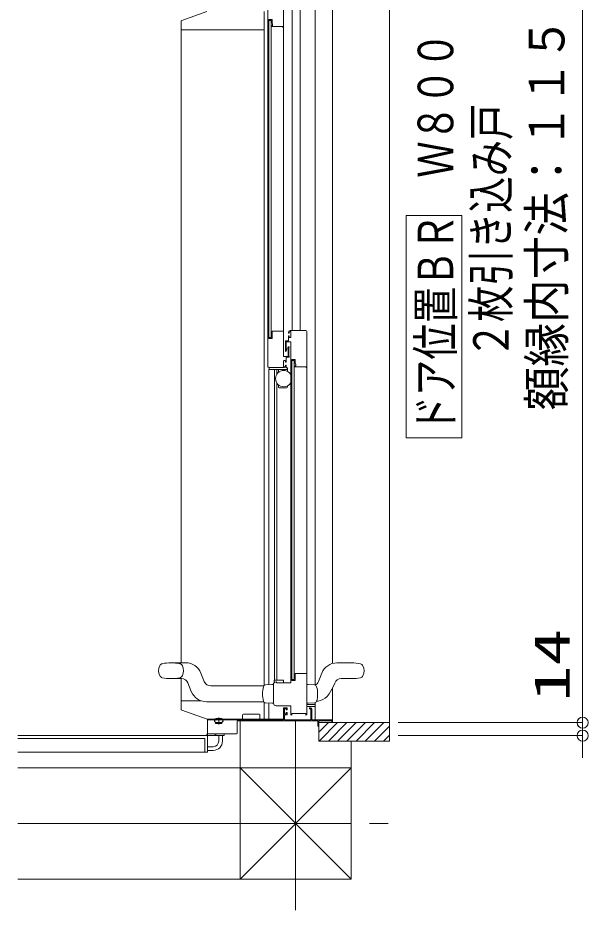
# Model space of a CAD drawing. Units: millimetres on the paper. Extents: x -305 to 305, y -152 to 152.
# Drawn here: x -93.68 to -62.88, y -0.84 to 47.36 of the extents above; entities that cross this region are included whole.
import ezdxf
from ezdxf.enums import TextEntityAlignment as Align

# ---------------------------------------------------------------- set-up
doc = ezdxf.new("R2010")
doc.units = ezdxf.units.MM
doc.linetypes.add('LONG_CHAIN', pattern=[21, 18, -1, 1, -1])
doc.layers.add('0-0_0', color=7, linetype='Continuous', lineweight=9)
doc.layers.add('0-1_VIEW0001', color=7, linetype='Continuous', lineweight=9)
doc.styles.add('ＭＳ ゴシック', font='')
doc.styles.get('ＭＳ ゴシック').set_extended_font_data('MS Gothic')

# ---------------------------------------------------------------- blocks, each defined once
blk = doc.blocks.new('_ORIGIN')
at = {"layer": '0-0_0'}
blk.add_line((0, 0), (-1, 0), dxfattribs=at)
blk.add_circle((0, 0), 0.5, dxfattribs=at)

msp = doc.modelspace()

# ---------------------------------------------------------------- linework, layer by layer
at = {"layer": '0-0_0'}
for p, q in [((-63.184, 9.892), (-63.184, 66.267)), ((-63.183, 9.892), (-63.183, 10.492)), ((-72.769, 9.292), (-63.184, 9.292)), ((-63.183, 8.592), (-63.183, 9.292)), ((-73.145, 8.592), (-63.183, 8.592)), ((-63.183, 7.992), (-63.183, 7.392))]:
    msp.add_line(p, q, dxfattribs=at)
msp.add_lwpolyline([(-73.145, 9.292), (-63.183, 9.292), (-63.183, 14.54)], dxfattribs=at)
at = {"layer": '0-1_VIEW0001'}
for p, q in [((-73.613, 67.867), (-73.613, 8.292)), ((-78.868, 66.622), (-78.868, 30.467)), ((-78.438, 30.467), (-78.438, 66.522)), ((-77.624, 66.692), (-77.624, 11.316)), ((-76.684, 66.692), (-76.684, 12.488)), ((-79.334, 48.801), (-79.334, 29.087)), ((-80.184, 48.592), (-80.184, 28.517)), ((-83.485, 47.701), (-84.835, 47.219)), ((-80.384, 11.291), (-80.384, 47.707)), ((-80.129, 30.047), (-80.129, 47.262)), ((-80.119, 47.272), (-79.959, 47.272)), ((-79.949, 47.262), (-79.949, 47.082)), ((-84.868, 47.172), (-84.868, 46.707)), ((-80.004, 47.222), (-80.129, 47.222)), ((-80.004, 47.222), (-80.004, 30.087)), ((-79.969, 46.912), (-79.969, 46.911)), ((-79.967, 46.904), (-79.958, 46.889)), ((-79.954, 46.922), (-79.959, 46.922)), ((-79.946, 46.882), (-79.379, 46.882)), ((-79.945, 47.063), (-79.93, 47.025)), ((-79.929, 47.019), (-79.929, 46.947)), ((-79.369, 46.872), (-79.369, 46.852)), ((-79.359, 46.842), (-79.349, 46.842)), ((-83.157, 46.707), (-84.868, 46.707)), ((-84.859, 12.522), (-84.859, 46.707)), ((-80.411, 46.707), (-83.156, 46.707)), ((-80.383, 46.707), (-80.411, 46.707)), ((-69.711, 36.68), (-72.711, 36.68)), ((-72.711, 24.68), (-72.711, 36.68)), ((-69.711, 24.68), (-69.711, 36.68)), ((-79.949, 30.427), (-79.945, 30.427)), ((-79.949, 30.047), (-79.949, 30.427)), ((-79.945, 30.427), (-79.334, 30.427)), ((-79.934, 30.427), (-79.909, 30.427)), ((-79.074, 30.367), (-79.074, 30.337)), ((-79.034, 30.337), (-79.034, 30.367)), ((-78.134, 30.467), (-78.974, 30.467)), ((-78.696, 30.467), (-78.677, 30.467)), ((-78.084, 9.732), (-78.084, 30.417)), ((-80.129, 30.087), (-80.004, 30.087)), ((-80.119, 30.037), (-79.959, 30.037)), ((-79.069, 30.327), (-79.044, 30.327)), ((-79.064, 30.327), (-79.044, 30.327)), ((-78.934, 30.092), (-79.034, 30.092)), ((-78.959, 30.092), (-79.019, 30.092)), ((-79.206, 29.35), (-79.176, 29.402)), ((-79.174, 29.409), (-79.174, 29.482)), ((-79.084, 29.088), (-79.084, 29.427)), ((-79.048, 29.592), (-79.044, 29.592)), ((-79.044, 29.543), (-79.044, 29.092)), ((-79.029, 29.577), (-79.029, 29.562)), ((-78.934, 11.457), (-78.934, 29.862)), ((-79.319, 29.072), (-79.099, 29.072)), ((-79.194, 29.012), (-79.194, 28.767)), ((-79.054, 29.027), (-79.179, 29.027)), ((-79.029, 29.072), (-79.029, 29.052)), ((-79.294, 28.467), (-80.134, 28.467)), ((-80.119, 28.372), (-80.119, 28.467)), ((-79.334, 28.817), (-79.334, 28.542)), ((-79.249, 28.842), (-79.309, 28.842)), ((-79.309, 28.517), (-79.284, 28.517)), ((-79.234, 28.767), (-79.234, 28.827)), ((-79.234, 28.567), (-79.234, 28.597)), ((-79.204, 28.757), (-79.224, 28.757)), ((-79.224, 28.607), (-79.204, 28.607)), ((-79.194, 28.597), (-79.194, 28.567)), ((-79.184, 28.592), (-79.184, 28.487)), ((-79.149, 28.462), (-79.159, 28.462)), ((-79.124, 28.397), (-79.124, 28.437)), ((-78.879, 28.897), (-78.879, 11.562)), ((-78.754, 28.847), (-78.879, 28.847)), ((-78.754, 28.847), (-78.754, 11.612)), ((-78.719, 28.537), (-78.719, 28.536)), ((-78.717, 28.529), (-78.708, 28.514)), ((-78.704, 28.547), (-78.709, 28.547)), ((-78.695, 28.688), (-78.68, 28.65)), ((-78.695, 28.507), (-78.129, 28.507)), ((-78.679, 28.644), (-78.679, 28.572)), ((-78.119, 28.497), (-78.119, 28.477)), ((-78.109, 28.467), (-78.084, 28.467)), ((-80.133, 28.372), (-80.133, 11.333)), ((-79.149, 28.372), (-80.133, 28.372)), ((-79.828, 28.367), (-79.828, 11.587)), ((-79.688, 28.124), (-79.688, 28.367)), ((-79.614, 28.204), (-79.614, 28.372)), ((-79.124, 28.397), (-79.124, 28.259)), ((-79.688, 11.592), (-79.688, 27.62)), ((-79.614, 27.422), (-79.614, 27.54)), ((-79.124, 27.486), (-79.124, 27.422)), ((-79.174, 27.372), (-79.564, 27.372)), ((-69.711, 24.68), (-72.711, 24.68)), ((-85.409, 12.522), (-84.61, 12.522)), ((-75.659, 12.517), (-76.458, 12.517)), ((-85.409, 11.672), (-84.847, 11.672)), ((-84.859, 10.477), (-84.859, 11.672)), ((-83.614, 11.509), (-83.796, 11.969)), ((-79.836, 11.567), (-79.836, 11.452)), ((-79.814, 11.592), (-79.359, 11.592)), ((-79.336, 11.567), (-79.336, 11.442)), ((-78.754, 11.612), (-78.879, 11.612)), ((-78.699, 11.952), (-78.695, 11.952)), ((-78.699, 11.572), (-78.699, 11.952)), ((-78.695, 11.952), (-78.084, 11.952)), ((-77.272, 11.964), (-77.454, 11.504)), ((-76.22, 11.667), (-75.659, 11.667)), ((-84.317, 10.975), (-84.499, 11.435)), ((-80.4, 11.272), (-83.265, 11.272)), ((-80.306, 11.324), (-79.959, 11.342)), ((-79.959, 11.342), (-79.884, 11.342)), ((-79.884, 10.342), (-79.884, 11.343)), ((-79.734, 11.492), (-79.724, 11.492)), ((-79.709, 11.477), (-79.709, 11.457)), ((-79.694, 11.442), (-78.949, 11.442)), ((-78.879, 11.562), (-78.709, 11.562)), ((-78.084, 11.342), (-78.009, 11.342)), ((-78.009, 11.342), (-77.662, 11.324)), ((-77.548, 11.233), (-77.548, 11.234)), ((-76.864, 10.843), (-76.649, 11.227)), ((-76.682, 9.292), (-76.682, 11.169)), ((-76.569, 11.43), (-76.649, 11.227)), ((-77.083, 10.608), (-77.208, 10.533)), ((-76.974, 10.702), (-77.083, 10.608)), ((-76.864, 10.843), (-76.974, 10.702)), ((-84.868, 10.012), (-84.868, 10.477)), ((-83.809, 10.477), (-84.868, 10.477)), ((-80.406, 10.422), (-83.503, 10.422)), ((-80.419, 10.452), (-80.42, 10.451)), ((-80.383, 9.465), (-80.383, 10.394)), ((-79.959, 10.342), (-80.306, 10.36)), ((-80.133, 10.351), (-80.133, 9.465)), ((-79.884, 10.342), (-79.959, 10.342)), ((-79.884, 10.344), (-79.884, 10.342)), ((-78.929, 10.162), (-78.929, 10.162)), ((-78.009, 10.342), (-78.084, 10.342)), ((-78.084, 10.262), (-77.634, 10.262)), ((-77.649, 10.162), (-78.084, 10.162)), ((-77.662, 10.36), (-78.009, 10.342)), ((-77.634, 10.365), (-77.634, 10.177)), ((-77.624, 10.368), (-77.624, 9.442)), ((-77.463, 10.454), (-77.549, 10.447)), ((-77.332, 10.484), (-77.463, 10.454)), ((-77.208, 10.533), (-77.332, 10.484)), ((-83.468, 9.477), (-84.835, 9.965)), ((-81.545, 9.527), (-81.545, 9.692)), ((-80.658, 9.742), (-81.496, 9.742)), ((-80.608, 9.465), (-80.608, 9.693)), ((-79.284, 9.717), (-79.134, 9.717)), ((-77.859, 10.017), (-77.859, 9.442)), ((-79.334, 9.477), (-83.468, 9.477)), ((-83.434, 9.477), (-83.434, 8.617)), ((-83.434, 8.742), (-83.434, 9.477)), ((-83.434, 9.477), (-83.434, 8.742)), ((-83.134, 9.48), (-83.134, 9.467)), ((-83.134, 9.442), (-83.134, 9.462)), ((-83.009, 9.292), (-83.068, 9.371)), ((-83.051, 9.427), (-83.051, 9.408)), ((-82.659, 9.292), (-83.009, 9.292)), ((-83.009, 9.242), (-83.009, 9.292)), ((-83.009, 9.242), (-82.659, 9.242)), ((-82.834, 9.562), (-82.834, 9.194)), ((-82.659, 9.292), (-82.599, 9.371)), ((-82.659, 9.242), (-82.659, 9.292)), ((-82.616, 9.427), (-82.616, 9.408)), ((-82.534, 9.442), (-82.534, 9.462)), ((-81.684, 9.387), (-81.684, 0.842)), ((-77.434, 8.292), (-77.434, 9.392)), ((-77.434, 9.392), (-76.734, 9.392)), ((-77.434, 9.107), (-77.434, 9.377)), ((-73.613, 9.292), (-77.434, 9.292)), ((-76.914, 9.292), (-77.434, 8.772)), ((-76.414, 9.292), (-77.414, 8.292)), ((-75.914, 9.292), (-76.914, 8.292)), ((-76.734, 9.392), (-76.734, 9.292)), ((-76.719, 9.292), (-76.699, 9.292)), ((-75.414, 9.292), (-76.414, 8.292)), ((-74.914, 9.292), (-75.914, 8.292)), ((-74.419, 9.292), (-75.419, 8.292)), ((-73.924, 9.292), (-74.924, 8.292)), ((-83.384, 8.692), (-83.034, 8.692)), ((-83.034, 8.692), (-83.034, 8.617)), ((-82.994, 8.692), (-81.884, 8.692)), ((-82.534, 8.692), (-82.534, 8.592)), ((-73.613, 9.108), (-74.429, 8.292)), ((-83.459, 8.592), (-93.684, 8.592)), ((-93.684, 8.592), (-83.584, 8.592)), ((-83.584, 8.442), (-93.684, 8.442)), ((-83.584, 8.442), (-83.584, 7.692)), ((-83.434, 8.567), (-83.434, 7.692)), ((-83.409, 8.592), (-82.534, 8.592)), ((-82.834, 8.292), (-82.834, 8.592)), ((-82.634, 8.292), (-82.634, 8.592)), ((-73.613, 8.292), (-77.434, 8.292)), ((-75.684, 8.292), (-75.684, 0.842)), ((-73.613, 8.613), (-73.934, 8.292)), ((-83.134, 7.992), (-83.434, 7.992)), ((-83.134, 7.792), (-83.434, 7.792)), ((-83.434, 7.692), (-93.684, 7.692)), ((-93.684, 6.842), (-75.684, 6.842)), ((-81.684, 6.842), (-75.684, 0.842)), ((-81.684, 0.841), (-75.684, 6.841)), ((-93.684, 0.842), (-75.684, 0.842))]:
    msp.add_line(p, q, dxfattribs=at)
at = {"layer": '0-1_VIEW0001', "linetype": 'LONG_CHAIN'}
for p, q in [((-78.684, 9.442), (-78.684, -0.837)), ((-93.684, 3.842), (-73.684, 3.842))]:
    msp.add_line(p, q, dxfattribs=at)
at = {"layer": '0-1_VIEW0001'}
for points in [[(-84.868, 46.932), (-84.868, 46.931), (-84.868, 46.93), (-84.868, 46.928)], [(-78.974, 30.467), (-79.044, 30.438), (-79.074, 30.367)], [(-79.034, 30.367), (-79.019, 30.403), (-78.984, 30.417)], [(-78.984, 30.417), (-78.934, 30.417), (-78.934, 30.092)], [(-78.084, 30.417), (-78.098, 30.453), (-78.134, 30.467)], [(-80.129, 30.047), (-80.126, 30.04), (-80.119, 30.037)], [(-79.959, 30.037), (-79.952, 30.04), (-79.949, 30.047)], [(-79.034, 30.092), (-79.034, 30.177), (-79.074, 30.177), (-79.074, 29.907), (-79.234, 29.907), (-79.234, 29.357)], [(-79.074, 30.337), (-79.071, 30.33), (-79.064, 30.327)], [(-79.044, 30.327), (-79.037, 30.33), (-79.034, 30.337)], [(-79.194, 29.502), (-79.194, 29.862), (-78.934, 29.862)], [(-79.174, 29.482), (-79.177, 29.489), (-79.184, 29.492), (-79.191, 29.495), (-79.194, 29.502)], [(-79.176, 29.402), (-79.174, 29.405), (-79.174, 29.409)], [(-79.094, 29.45), (-79.094, 29.527), (-79.061, 29.585)], [(-79.084, 29.427), (-79.085, 29.433), (-79.089, 29.438), (-79.092, 29.443), (-79.094, 29.45)], [(-79.061, 29.585), (-79.055, 29.59), (-79.048, 29.592)], [(-79.044, 29.592), (-79.033, 29.588), (-79.029, 29.577)], [(-79.029, 29.562), (-79.031, 29.556), (-79.036, 29.553), (-79.042, 29.549), (-79.044, 29.543)], [(-79.334, 29.087), (-79.329, 29.077), (-79.319, 29.072)], [(-79.234, 29.357), (-79.223, 29.343), (-79.206, 29.35)], [(-79.179, 29.027), (-79.189, 29.023), (-79.194, 29.012)], [(-79.099, 29.072), (-79.088, 29.077), (-79.084, 29.087)], [(-79.029, 29.052), (-79.036, 29.035), (-79.054, 29.027)], [(-79.044, 29.092), (-79.042, 29.085), (-79.036, 29.082)], [(-79.036, 29.082), (-79.031, 29.078), (-79.029, 29.072)], [(-80.134, 28.467), (-80.169, 28.482), (-80.184, 28.517)], [(-79.309, 28.842), (-79.326, 28.835), (-79.334, 28.817)], [(-79.334, 28.542), (-79.326, 28.525), (-79.309, 28.517)], [(-79.194, 28.567), (-79.223, 28.496), (-79.294, 28.467)], [(-79.284, 28.517), (-79.248, 28.532), (-79.234, 28.567)], [(-79.234, 28.827), (-79.238, 28.838), (-79.249, 28.842)], [(-79.224, 28.757), (-79.231, 28.76), (-79.234, 28.767)], [(-79.234, 28.597), (-79.231, 28.604), (-79.224, 28.607)], [(-79.194, 28.767), (-79.197, 28.76), (-79.204, 28.757)], [(-79.204, 28.607), (-79.197, 28.604), (-79.194, 28.597)], [(-78.879, 28.897), (-78.699, 28.897), (-78.699, 28.707)], [(-78.709, 28.547), (-78.716, 28.544), (-78.719, 28.537)], [(-78.719, 28.536), (-78.718, 28.532), (-78.717, 28.529)], [(-78.708, 28.514), (-78.703, 28.509), (-78.695, 28.507)], [(-78.679, 28.572), (-78.686, 28.555), (-78.704, 28.547)], [(-78.699, 28.707), (-78.698, 28.697), (-78.695, 28.688)], [(-78.68, 28.65), (-78.679, 28.647), (-78.679, 28.644)], [(-78.129, 28.507), (-78.122, 28.504), (-78.119, 28.497)], [(-78.119, 28.477), (-78.116, 28.47), (-78.109, 28.467)], [(-78.709, 11.562), (-78.702, 11.565), (-78.699, 11.572)], [(-79.724, 11.492), (-79.713, 11.488), (-79.709, 11.477)], [(-79.709, 11.457), (-79.704, 11.447), (-79.694, 11.442)], [(-78.949, 11.442), (-78.938, 11.447), (-78.934, 11.457)], [(-79.734, 10.192), (-79.84, 10.236), (-79.884, 10.342)], [(-78.934, 9.732), (-78.934, 10.192), (-79.734, 10.192)], [(-79.134, 9.717), (-79.134, 9.837), (-79.184, 9.837), (-79.184, 9.762), (-79.284, 9.762), (-79.284, 10.047), (-79.184, 10.047), (-79.184, 9.987), (-79.134, 9.987), (-79.134, 10.092), (-79.334, 10.092), (-79.334, 9.442), (-83.434, 9.442)], [(-77.859, 9.442), (-79.284, 9.442), (-79.284, 9.717)], [(-78.884, 9.702), (-78.887, 9.695), (-78.894, 9.692), (-78.922, 9.704), (-78.934, 9.732)], [(-78.134, 9.702), (-78.134, 9.792), (-78.884, 9.792), (-78.884, 9.702)], [(-78.084, 9.732), (-78.095, 9.704), (-78.124, 9.692), (-78.131, 9.695), (-78.134, 9.702)], [(-77.884, 10.092), (-77.934, 10.092), (-77.934, 10.042), (-77.884, 10.042)], [(-77.809, 10.017), (-77.831, 10.07), (-77.884, 10.092)], [(-77.884, 10.042), (-77.866, 10.035), (-77.859, 10.017)], [(-76.682, 9.442), (-77.809, 9.442), (-77.809, 10.017)], [(-81.834, 8.742), (-81.834, 9.387), (-77.474, 9.387), (-77.474, 9.092), (-77.434, 9.092)], [(-81.545, 9.527), (-81.545, 9.525), (-81.545, 9.518), (-81.548, 9.506), (-81.554, 9.494), (-81.563, 9.485), (-81.573, 9.479), (-81.582, 9.478), (-81.586, 9.477)], [(-83.434, 8.742), (-83.419, 8.707), (-83.384, 8.692)], [(-83.034, 8.617), (-82.994, 8.617), (-82.994, 8.692)], [(-81.884, 8.692), (-81.848, 8.707), (-81.834, 8.742)]]:
    msp.add_lwpolyline(points, dxfattribs=at)
msp.add_circle((-79.329, 27.872), 0.438, dxfattribs=at)
for centre, radius, start, end in [((-80.119, 47.262), 0.01, 90, 180), ((-79.959, 47.262), 0.01, 0, 90), ((-84.818, 47.172), 0.05, 109.6538, 180), ((-79.959, 46.912), 0.01, 90, 180), ((-79.954, 46.911), 0.015, 180, 210.9638), ((-79.946, 46.897), 0.015, 210.9638, 270), ((-79.954, 46.947), 0.025, 270, 0), ((-79.899, 47.082), 0.05, 180, 201.8014), ((-79.944, 47.019), 0.015, 0, 21.8014), ((-79.379, 46.872), 0.01, 0, 90), ((-79.359, 46.852), 0.01, 180, 270), ((-79.349, 46.857), 0.015, 270, 0), ((-79.159, 28.487), 0.025, 180, 270), ((-79.149, 28.437), 0.025, 0, 90), ((-79.149, 28.397), 0.025, 270, 0), ((-79.564, 27.422), 0.05, 180, 270), ((-79.174, 27.422), 0.05, 270, 0), ((-85.459, 12.097), 0.625, 154.66, 205.34), ((-85.843, 12.279), 0.2, 101.3412, 154.66), ((-85.409, 10.114), 2.408, 78.6588, 101.3412), ((-84.975, 12.279), 0.2, 25.34, 78.6588), ((-85.359, 12.097), 0.625, 334.66, 25.34), ((-84.61, 11.647), 0.875, 21.6036, 90), ((-76.458, 11.642), 0.875, 90, 158.3964), ((-75.659, 10.11), 2.408, 78.6588, 90), ((-75.225, 12.274), 0.2, 25.34, 78.6588), ((-75.609, 12.092), 0.625, 334.66, 25.34), ((-85.843, 11.915), 0.2, 205.34, 258.6588), ((-85.409, 14.079), 2.408, 258.6588, 281.3412), ((-84.975, 11.915), 0.2, 281.3412, 334.66), ((-84.847, 11.297), 0.375, 21.6036, 90), ((-79.811, 11.567), 0.025, 90, 180), ((-79.811, 11.567), 0.025, 90, 180), ((-79.361, 11.567), 0.025, 0, 90), ((-79.361, 11.567), 0.025, 0, 90), ((-76.22, 11.292), 0.375, 90, 158.3964), ((-75.659, 14.075), 2.408, 270, 281.3412), ((-75.225, 11.91), 0.2, 281.3412, 334.66), ((-83.265, 11.647), 0.375, 201.6036, 270), ((-79.053, 10.842), 1.421, 164.017, 195.9811), ((-80.299, 11.199), 0.125, 93.0011, 164.0538), ((-80.299, 11.199), 0.125, 93.0011, 164.0538), ((-79.734, 11.342), 0.15, 90, 180.452), ((-77.668, 11.199), 0.125, 15.9428, 86.999), ((-77.802, 11.642), 0.375, 299.104, 338.3964), ((-78.914, 10.842), 1.421, 344.017, 15.9811), ((-83.503, 11.297), 0.875, 201.6036, 270), ((-80.299, 10.485), 0.125, 195.9428, 266.999), ((-80.299, 10.485), 0.125, 195.9428, 266.999), ((-77.668, 10.485), 0.125, 273.0011, 344.0538), ((-77.649, 10.177), 0.015, 270, 0), ((-84.818, 10.012), 0.05, 180, 250.3462), ((-81.495, 9.692), 0.05, 90, 180), ((-80.658, 9.692), 0.05, 0, 90), ((-83.109, 9.462), 0.025, 102.424, 180), ((-82.834, 8.214), 1.303, 77.576, 102.424), ((-83.056, 9.38), 0.015, 109.4712, 217.1609), ((-83.066, 9.427), 0.015, 0, 90), ((-83.066, 9.408), 0.015, 289.4712, 0), ((-82.601, 9.427), 0.015, 90, 180), ((-82.601, 9.408), 0.015, 180, 250.5288), ((-82.611, 9.38), 0.015, 322.8392, 70.5288), ((-82.559, 9.462), 0.025, 0, 77.576), ((-83.584, 8.742), 0.15, 270, 0), ((-83.459, 8.567), 0.025, 360, 90), ((-83.409, 8.617), 0.025, 180, 270), ((-83.134, 8.292), 0.5, 270, 0), ((-83.134, 8.292), 0.3, 270, 0)]:
    msp.add_arc(centre, radius, start, end, dxfattribs=at)

# ---------------------------------------------------------------- block references
at = {"layer": '0-0_0', "xscale": 0.6, "yscale": 0.6}
for p, rotation in [((-63.184, 9.292), 270), ((-63.183, 9.292), 270), ((-63.183, 8.592), 90)]:
    msp.add_blockref('_ORIGIN', p, dxfattribs=dict(at, rotation=rotation))

# ---------------------------------------------------------------- texts
at = {"layer": '0-0_0', "style": 'ＭＳ ゴシック'}
for s, width, p in [('額縁内寸法：１１５２', 0.9, (-63.586, 26.16)), ('14', 1.5, (-63.313, 10.421))]:
    msp.add_text(s, height=1.921, rotation=90, dxfattribs=dict(at, width=width)).set_placement(p, align=Align.BOTTOM_LEFT)
at = {"layer": '0-1_VIEW0001', "style": 'ＭＳ ゴシック', "width": 0.75}
for s, p in [('ドア位置ＢＲ\u3000Ｗ８００', (-69.592, 24.966)), ('２枚引き込み戸', (-66.594, 28.966))]:
    msp.add_text(s, height=1.921, rotation=90, dxfattribs=at).set_placement(p, align=Align.BOTTOM_LEFT)

doc.saveas('drawing.dxf')
